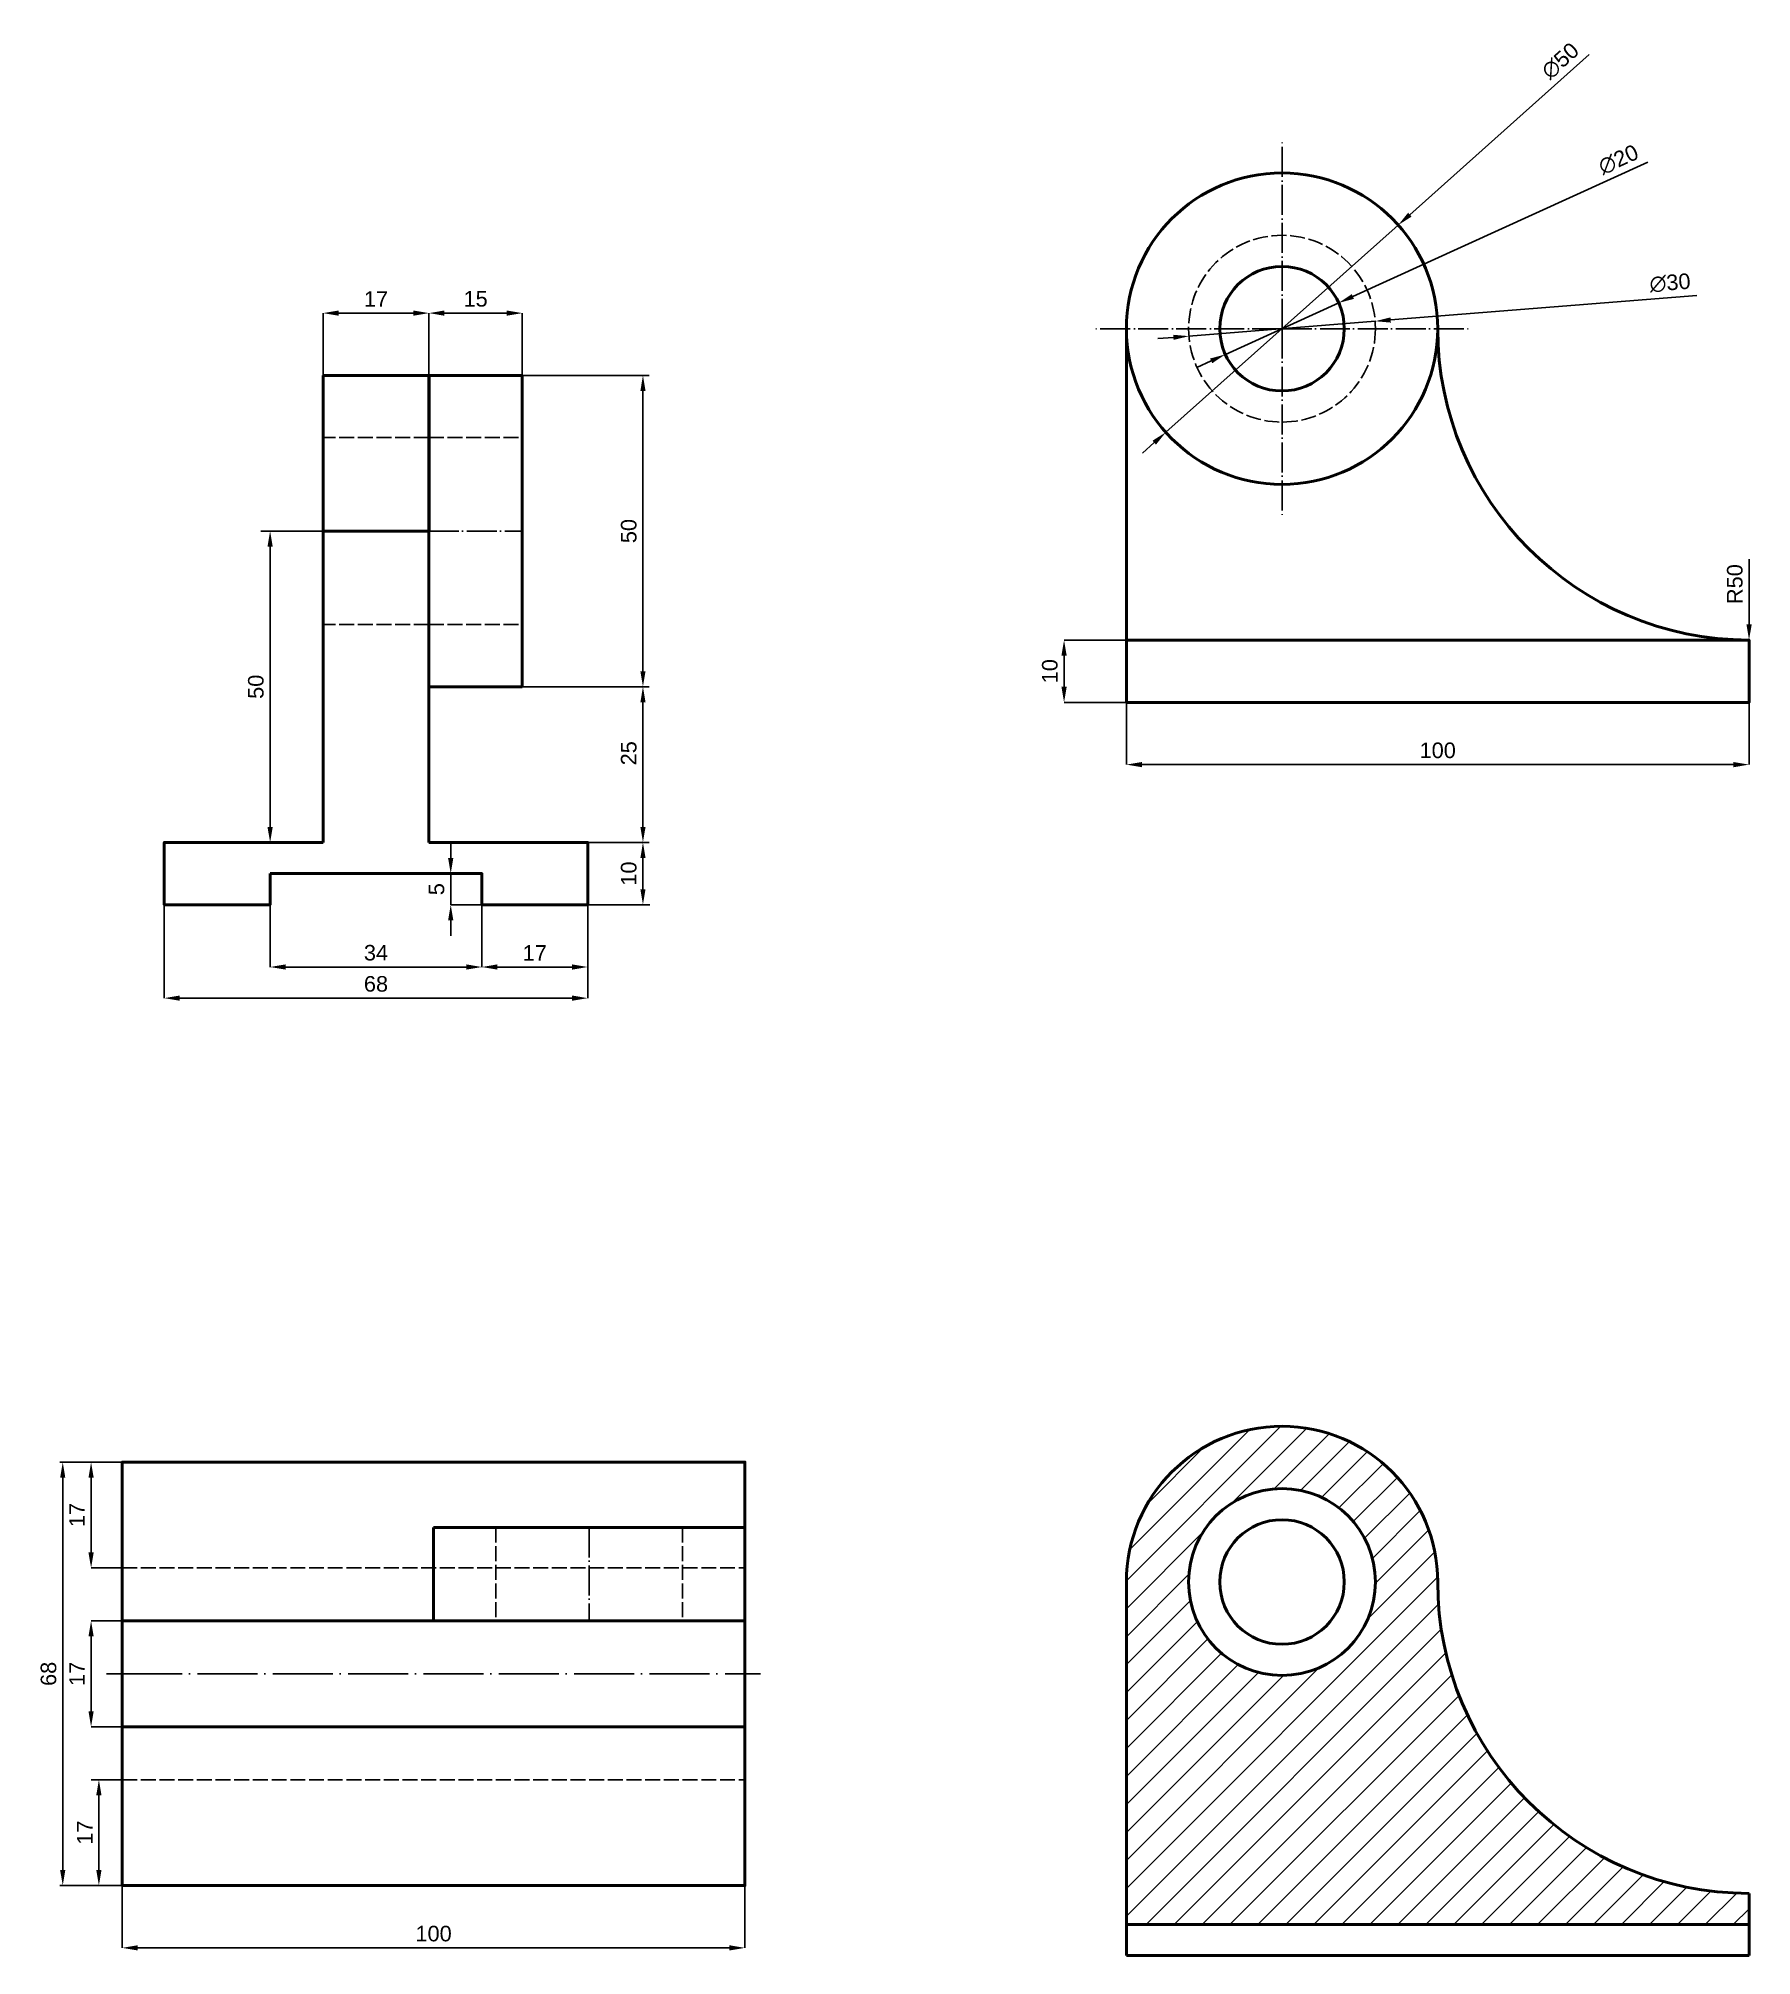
# Model space of a CAD drawing. Header units: millimetres. Extents: x 2425 to 2700, y 1426 to 1734.
import ezdxf

# ---------------------------------------------------------------- set-up
doc = ezdxf.new("R2010")
doc.units = ezdxf.units.MM
doc.header["$LTSCALE"] = 0.2
doc.linetypes.add('ACAD_ISO02W100', pattern=[15, 12, -3])
doc.linetypes.add('ACAD_ISO04W100', pattern=[30, 24, -3, 0, -3])
doc.layers.add('dim', color=7, linetype='Continuous')
doc.layers.add('extentions', color=255, linetype='Continuous')
doc.styles.get("Standard").update_dxf_attribs({"font": 'arial.ttf'})
doc.dimstyles.new('mech', dxfattribs={"dimtxt": 2.5, "dimasz": 2.5, "dimexe": 1, "dimexo": 1, "dimgap": 1, "dimtad": 1, "dimtxsty": 'Standard', "dimcen": -2.5, "dimclrd": 256, "dimadec": 0, "dimazin": 3, "dimtfac": 1, "dimtix": 1, "dimtmove": 0, "dimatfit": 3, "dimfxl": 1, "dimlwd": 25, "dimarcsym": 0})

# ---------------------------------------------------------------- blocks, each defined once
blk = doc.blocks.new('*D2')
at = {"layer": 'Defpoints', "color": 0, "linetype": 'ACAD_ISO04W100', "transparency": 16777216}
for p in [(2520.37, 1680), (2520.37, 1630), (2522.37, 1630)]:
    blk.add_point(p, dxfattribs=at)
at = {"layer": 'dim', "color": 0, "linetype": 'ACAD_ISO04W100', "lineweight": -2, "transparency": 16777216}
for p, q in [((2521.37, 1680), (2523.37, 1680)), ((2521.37, 1630), (2523.37, 1630))]:
    blk.add_line(p, q, dxfattribs=at)
at = {"layer": 'dim', "lineweight": 25, "transparency": 16777216}
blk.add_line((2522.37, 1677.5), (2522.37, 1632.5), dxfattribs=at)
at = {"layer": 'dim', "linetype": 'ACAD_ISO04W100', "transparency": 16777216}
for points in [[(2521.96, 1677.5), (2522.79, 1677.5), (2522.37, 1680)], [(2521.96, 1632.5), (2522.79, 1632.5), (2522.37, 1630)]]:
    blk.add_solid(points, dxfattribs=at)
at = {"layer": 'dim', "color": 0, "linetype": 'ACAD_ISO04W100', "transparency": 16777216, "insert": (2520.1, 1655), "char_height": 2.5, "attachment_point": 5, "rotation": 90}
blk.add_mtext('50', dxfattribs=at)
blk = doc.blocks.new('*D3')
at = {"layer": 'Defpoints', "color": 0, "linetype": 'ACAD_ISO04W100', "transparency": 16777216}
for p in [(2522.37, 1630), (2522.37, 1605), (2523.37, 1605)]:
    blk.add_point(p, dxfattribs=at)
at = {"layer": 'dim', "lineweight": 25, "transparency": 16777216}
blk.add_line((2522.37, 1627.5), (2522.37, 1607.5), dxfattribs=at)
at = {"layer": 'dim', "color": 0, "linetype": 'ACAD_ISO04W100', "lineweight": -2, "transparency": 16777216}
blk.add_line((2522.37, 1605), (2521.37, 1605), dxfattribs=at)
at = {"layer": 'dim', "linetype": 'ACAD_ISO04W100', "transparency": 16777216}
for points in [[(2521.96, 1627.5), (2522.79, 1627.5), (2522.37, 1630)], [(2521.96, 1607.5), (2522.79, 1607.5), (2522.37, 1605)]]:
    blk.add_solid(points, dxfattribs=at)
at = {"layer": 'dim', "color": 0, "linetype": 'ACAD_ISO04W100', "transparency": 16777216, "insert": (2520.1, 1619.32), "char_height": 2.5, "attachment_point": 5, "rotation": 90}
blk.add_mtext('25', dxfattribs=at)
blk = doc.blocks.new('*D4')
at = {"layer": 'Defpoints', "color": 0, "linetype": 'ACAD_ISO04W100', "transparency": 16777216}
for p in [(2462.5, 1585), (2496.5, 1585), (2496.5, 1585)]:
    blk.add_point(p, dxfattribs=at)
at = {"layer": 'dim', "lineweight": 25, "transparency": 16777216}
blk.add_line((2465, 1585), (2494, 1585), dxfattribs=at)
at = {"layer": 'dim', "linetype": 'ACAD_ISO04W100', "transparency": 16777216}
for points in [[(2465, 1585.42), (2465, 1584.58), (2462.5, 1585)], [(2494, 1585.42), (2494, 1584.58), (2496.5, 1585)]]:
    blk.add_solid(points, dxfattribs=at)
at = {"layer": 'dim', "color": 0, "linetype": 'ACAD_ISO04W100', "transparency": 16777216, "insert": (2479.5, 1587.28), "char_height": 2.5, "attachment_point": 5}
blk.add_mtext('34', dxfattribs=at)
blk = doc.blocks.new('*D5')
at = {"layer": 'Defpoints', "color": 0, "linetype": 'ACAD_ISO04W100', "transparency": 16777216}
for p in [(2445.5, 1580), (2513.5, 1580), (2513.5, 1580)]:
    blk.add_point(p, dxfattribs=at)
at = {"layer": 'dim', "lineweight": 25, "transparency": 16777216}
blk.add_line((2448, 1580), (2511, 1580), dxfattribs=at)
at = {"layer": 'dim', "linetype": 'ACAD_ISO04W100', "transparency": 16777216}
for points in [[(2448, 1580.42), (2448, 1579.58), (2445.5, 1580)], [(2511, 1580.42), (2511, 1579.58), (2513.5, 1580)]]:
    blk.add_solid(points, dxfattribs=at)
at = {"layer": 'dim', "color": 0, "linetype": 'ACAD_ISO04W100', "transparency": 16777216, "insert": (2479.5, 1582.28), "char_height": 2.5, "attachment_point": 5}
blk.add_mtext('68', dxfattribs=at)
blk = doc.blocks.new('*D6')
at = {"layer": 'Defpoints', "color": 0, "linetype": 'ACAD_ISO04W100', "transparency": 16777216}
for p in [(2496.5, 1585), (2513.5, 1585), (2513.5, 1585)]:
    blk.add_point(p, dxfattribs=at)
at = {"layer": 'dim', "lineweight": 25, "transparency": 16777216}
blk.add_line((2499, 1585), (2511, 1585), dxfattribs=at)
at = {"layer": 'dim', "linetype": 'ACAD_ISO04W100', "transparency": 16777216}
for points in [[(2499, 1585.42), (2499, 1584.58), (2496.5, 1585)], [(2511, 1585.42), (2511, 1584.58), (2513.5, 1585)]]:
    blk.add_solid(points, dxfattribs=at)
at = {"layer": 'dim', "color": 0, "linetype": 'ACAD_ISO04W100', "transparency": 16777216, "insert": (2505, 1587.26), "char_height": 2.5, "attachment_point": 5}
blk.add_mtext('17', dxfattribs=at)
blk = doc.blocks.new('*D8')
at = {"layer": 'Defpoints', "color": 0, "linetype": 'ACAD_ISO04W100', "transparency": 16777216}
for p in [(2491.5, 1600), (2496.5, 1600), (2491.5, 1595)]:
    blk.add_point(p, dxfattribs=at)
at = {"layer": 'dim', "lineweight": 25, "transparency": 16777216}
for p, q in [((2491.5, 1602.5), (2491.5, 1605)), ((2491.5, 1595), (2491.5, 1600)), ((2491.5, 1592.5), (2491.5, 1590))]:
    blk.add_line(p, q, dxfattribs=at)
at = {"layer": 'dim', "color": 0, "linetype": 'ACAD_ISO04W100', "lineweight": -2, "transparency": 16777216}
blk.add_line((2495.5, 1600), (2490.5, 1600), dxfattribs=at)
at = {"layer": 'dim', "linetype": 'ACAD_ISO04W100', "transparency": 16777216}
for points in [[(2491.08, 1602.5), (2491.92, 1602.5), (2491.5, 1600)], [(2491.08, 1592.5), (2491.92, 1592.5), (2491.5, 1595)]]:
    blk.add_solid(points, dxfattribs=at)
at = {"layer": 'dim', "color": 0, "linetype": 'ACAD_ISO04W100', "transparency": 16777216, "insert": (2489.23, 1597.5), "char_height": 2.5, "attachment_point": 5, "rotation": 90}
blk.add_mtext('5', dxfattribs=at)
blk = doc.blocks.new('*D9')
at = {"layer": 'Defpoints', "color": 0, "linetype": 'ACAD_ISO04W100', "transparency": 16777216}
for p in [(2522.37, 1605), (2523.5, 1605), (2523.5, 1595)]:
    blk.add_point(p, dxfattribs=at)
at = {"layer": 'dim', "color": 0, "linetype": 'ACAD_ISO04W100', "lineweight": -2, "transparency": 16777216}
for p, q in [((2522.5, 1605), (2521.37, 1605)), ((2522.5, 1595), (2521.37, 1595))]:
    blk.add_line(p, q, dxfattribs=at)
at = {"layer": 'dim', "lineweight": 25, "transparency": 16777216}
blk.add_line((2522.37, 1597.5), (2522.37, 1602.5), dxfattribs=at)
at = {"layer": 'dim', "linetype": 'ACAD_ISO04W100', "transparency": 16777216}
for points in [[(2521.96, 1602.5), (2522.79, 1602.5), (2522.37, 1605)], [(2521.96, 1597.5), (2522.79, 1597.5), (2522.37, 1595)]]:
    blk.add_solid(points, dxfattribs=at)
at = {"layer": 'dim', "color": 0, "linetype": 'ACAD_ISO04W100', "transparency": 16777216, "insert": (2520.1, 1600), "char_height": 2.5, "attachment_point": 5, "rotation": 90}
blk.add_mtext('10', dxfattribs=at)
blk = doc.blocks.new('*D10')
at = {"layer": 'Defpoints', "color": 0, "linetype": 'ACAD_ISO04W100', "transparency": 16777216}
for p in [(2488, 1690), (2503, 1690), (2503, 1690)]:
    blk.add_point(p, dxfattribs=at)
at = {"layer": 'dim', "lineweight": 25, "transparency": 16777216}
blk.add_line((2490.5, 1690), (2500.5, 1690), dxfattribs=at)
at = {"layer": 'dim', "linetype": 'ACAD_ISO04W100', "transparency": 16777216}
for points in [[(2490.5, 1690.42), (2490.5, 1689.58), (2488, 1690)], [(2500.5, 1690.42), (2500.5, 1689.58), (2503, 1690)]]:
    blk.add_solid(points, dxfattribs=at)
at = {"layer": 'dim', "color": 0, "linetype": 'ACAD_ISO04W100', "transparency": 16777216, "insert": (2495.5, 1692.28), "char_height": 2.5, "attachment_point": 5}
blk.add_mtext('15', dxfattribs=at)
blk = doc.blocks.new('*D11')
at = {"layer": 'Defpoints', "color": 0, "linetype": 'ACAD_ISO04W100', "transparency": 16777216}
for p in [(2471, 1690), (2488, 1690), (2488, 1690)]:
    blk.add_point(p, dxfattribs=at)
at = {"layer": 'dim', "lineweight": 25, "transparency": 16777216}
blk.add_line((2473.5, 1690), (2485.5, 1690), dxfattribs=at)
at = {"layer": 'dim', "linetype": 'ACAD_ISO04W100', "transparency": 16777216}
for points in [[(2473.5, 1690.42), (2473.5, 1689.58), (2471, 1690)], [(2485.5, 1690.42), (2485.5, 1689.58), (2488, 1690)]]:
    blk.add_solid(points, dxfattribs=at)
at = {"layer": 'dim', "color": 0, "linetype": 'ACAD_ISO04W100', "transparency": 16777216, "insert": (2479.5, 1692.26), "char_height": 2.5, "attachment_point": 5}
blk.add_mtext('17', dxfattribs=at)
blk = doc.blocks.new('*D12')
at = {"layer": 'Defpoints', "color": 0, "linetype": 'ACAD_ISO04W100', "transparency": 16777216}
for p in [(2461, 1655), (2462.5, 1605), (2471, 1605)]:
    blk.add_point(p, dxfattribs=at)
at = {"layer": 'dim', "color": 0, "linetype": 'ACAD_ISO04W100', "lineweight": -2, "transparency": 16777216}
for p, q in [((2462, 1655), (2463.5, 1655)), ((2470, 1605), (2461.5, 1605))]:
    blk.add_line(p, q, dxfattribs=at)
at = {"layer": 'dim', "lineweight": 25, "transparency": 16777216}
blk.add_line((2462.5, 1652.5), (2462.5, 1607.5), dxfattribs=at)
at = {"layer": 'dim', "linetype": 'ACAD_ISO04W100', "transparency": 16777216}
for points in [[(2462.08, 1652.5), (2462.92, 1652.5), (2462.5, 1655)], [(2462.08, 1607.5), (2462.92, 1607.5), (2462.5, 1605)]]:
    blk.add_solid(points, dxfattribs=at)
at = {"layer": 'dim', "color": 0, "linetype": 'ACAD_ISO04W100', "transparency": 16777216, "insert": (2460.22, 1630), "char_height": 2.5, "attachment_point": 5, "rotation": 90}
blk.add_mtext('50', dxfattribs=at)
blk = doc.blocks.new('*D13')
at = {"layer": 'Defpoints', "color": 0, "linetype": 'ACAD_ISO04W100', "transparency": 16777216}
for p in [(2600, 1617.5), (2700, 1617.5), (2700, 1617.5)]:
    blk.add_point(p, dxfattribs=at)
at = {"layer": 'dim', "lineweight": 25, "transparency": 16777216}
blk.add_line((2602.5, 1617.5), (2697.5, 1617.5), dxfattribs=at)
at = {"layer": 'dim', "linetype": 'ACAD_ISO04W100', "transparency": 16777216}
for points in [[(2602.5, 1617.92), (2602.5, 1617.08), (2600, 1617.5)], [(2697.5, 1617.92), (2697.5, 1617.08), (2700, 1617.5)]]:
    blk.add_solid(points, dxfattribs=at)
at = {"layer": 'dim', "color": 0, "linetype": 'ACAD_ISO04W100', "transparency": 16777216, "insert": (2650, 1619.78), "char_height": 2.5, "attachment_point": 5}
blk.add_mtext('100', dxfattribs=at)
blk = doc.blocks.new('*D14')
at = {"layer": 'Defpoints', "color": 0, "linetype": 'ACAD_ISO04W100', "transparency": 16777216}
for p in [(2590, 1637.5), (2590, 1627.5), (2590, 1627.5)]:
    blk.add_point(p, dxfattribs=at)
at = {"layer": 'dim', "lineweight": 25, "transparency": 16777216}
blk.add_line((2590, 1635), (2590, 1630), dxfattribs=at)
at = {"layer": 'dim', "linetype": 'ACAD_ISO04W100', "transparency": 16777216}
for points in [[(2589.58, 1635), (2590.42, 1635), (2590, 1637.5)], [(2589.58, 1630), (2590.42, 1630), (2590, 1627.5)]]:
    blk.add_solid(points, dxfattribs=at)
at = {"layer": 'dim', "color": 0, "linetype": 'ACAD_ISO04W100', "transparency": 16777216, "insert": (2587.72, 1632.5), "char_height": 2.5, "attachment_point": 5, "rotation": 90}
blk.add_mtext('10', dxfattribs=at)
blk = doc.blocks.new('*D16')
at = {"layer": 'Defpoints', "color": 0, "linetype": 'ACAD_ISO04W100', "transparency": 16777216}
for p in [(2643.66, 1704.14), (2606.34, 1670.86)]:
    blk.add_point(p, dxfattribs=at)
at = {"layer": 'dim', "lineweight": 25, "transparency": 16777216}
for p, q in [((2674.34, 1731.51), (2645.52, 1705.8)), ((2606.34, 1670.86), (2643.66, 1704.14)), ((2604.48, 1669.2), (2602.61, 1667.53))]:
    blk.add_line(p, q, dxfattribs=at)
at = {"layer": 'dim', "linetype": 'ACAD_ISO04W100', "transparency": 16777216}
for points in [[(2645.25, 1706.12), (2645.8, 1705.49), (2643.66, 1704.14)], [(2604.2, 1669.51), (2604.75, 1668.88), (2606.34, 1670.86)]]:
    blk.add_solid(points, dxfattribs=at)
at = {"layer": 'dim', "color": 0, "linetype": 'ACAD_ISO04W100', "transparency": 16777216, "insert": (2669.69, 1730.5), "char_height": 2.5, "attachment_point": 5, "rotation": 41.7295}
blk.add_mtext('∅50', dxfattribs=at)
blk = doc.blocks.new('*D18')
at = {"layer": 'Defpoints', "color": 0, "linetype": 'ACAD_ISO04W100', "transparency": 16777216}
for p in [(2639.95, 1688.7), (2610.05, 1686.3)]:
    blk.add_point(p, dxfattribs=at)
at = {"layer": 'dim', "lineweight": 25, "transparency": 16777216}
for p, q in [((2691.63, 1692.83), (2642.44, 1688.9)), ((2610.05, 1686.3), (2639.95, 1688.7)), ((2607.56, 1686.1), (2605.06, 1685.91))]:
    blk.add_line(p, q, dxfattribs=at)
at = {"layer": 'dim', "linetype": 'ACAD_ISO04W100', "transparency": 16777216}
for points in [[(2642.41, 1689.31), (2642.48, 1688.48), (2639.95, 1688.7)], [(2607.52, 1686.52), (2607.59, 1685.69), (2610.05, 1686.3)]]:
    blk.add_solid(points, dxfattribs=at)
at = {"layer": 'dim', "color": 0, "linetype": 'ACAD_ISO04W100', "transparency": 16777216, "insert": (2687.31, 1694.84), "char_height": 2.5, "attachment_point": 5, "rotation": 4.5739}
blk.add_mtext('∅30', dxfattribs=at)
blk = doc.blocks.new('*D19')
at = {"layer": 'Defpoints', "color": 0, "linetype": 'ACAD_ISO04W100', "transparency": 16777216}
for p in [(2634.1, 1691.64), (2615.9, 1683.36)]:
    blk.add_point(p, dxfattribs=at)
at = {"layer": 'dim', "lineweight": 25, "transparency": 16777216}
for p, q in [((2683.77, 1714.22), (2636.38, 1692.67)), ((2615.9, 1683.36), (2634.1, 1691.64)), ((2613.62, 1682.33), (2611.34, 1681.29))]:
    blk.add_line(p, q, dxfattribs=at)
at = {"layer": 'dim', "linetype": 'ACAD_ISO04W100', "transparency": 16777216}
for points in [[(2636.21, 1693.05), (2636.55, 1692.29), (2634.1, 1691.64)], [(2613.45, 1682.71), (2613.79, 1681.95), (2615.9, 1683.36)]]:
    blk.add_solid(points, dxfattribs=at)
at = {"layer": 'dim', "color": 0, "linetype": 'ACAD_ISO04W100', "transparency": 16777216, "insert": (2679.03, 1714.64), "char_height": 2.5, "attachment_point": 5, "rotation": 24.444}
blk.add_mtext('∅20', dxfattribs=at)
blk = doc.blocks.new('*D20')
at = {"layer": 'Defpoints', "color": 0, "linetype": 'ACAD_ISO04W100', "transparency": 16777216}
for p in [(2700, 1687.5), (2700, 1637.5)]:
    blk.add_point(p, dxfattribs=at)
at = {"layer": 'dim', "lineweight": 25, "transparency": 16777216}
blk.add_line((2700, 1650.47), (2700, 1640), dxfattribs=at)
at = {"layer": 'dim', "linetype": 'ACAD_ISO04W100', "transparency": 16777216}
blk.add_solid([(2699.58, 1640), (2700.42, 1640), (2700, 1637.5)], dxfattribs=at)
at = {"layer": 'dim', "color": 0, "linetype": 'ACAD_ISO04W100', "transparency": 16777216, "insert": (2697.72, 1646.48), "char_height": 2.5, "attachment_point": 5, "rotation": 90}
blk.add_mtext('R50', dxfattribs=at)
blk = doc.blocks.new('*D21')
at = {"layer": 'Defpoints', "color": 0, "linetype": 'ACAD_ISO04W100', "transparency": 16777216}
for p in [(2438.75, 1427.5), (2538.75, 1427.5), (2538.75, 1427.5)]:
    blk.add_point(p, dxfattribs=at)
at = {"layer": 'dim', "lineweight": 25, "transparency": 16777216}
blk.add_line((2441.25, 1427.5), (2536.25, 1427.5), dxfattribs=at)
at = {"layer": 'dim', "linetype": 'ACAD_ISO04W100', "transparency": 16777216}
for points in [[(2441.25, 1427.92), (2441.25, 1427.08), (2438.75, 1427.5)], [(2536.25, 1427.92), (2536.25, 1427.08), (2538.75, 1427.5)]]:
    blk.add_solid(points, dxfattribs=at)
at = {"layer": 'dim', "color": 0, "linetype": 'ACAD_ISO04W100', "transparency": 16777216, "insert": (2488.75, 1429.78), "char_height": 2.5, "attachment_point": 5}
blk.add_mtext('100', dxfattribs=at)
blk = doc.blocks.new('*D23')
at = {"layer": 'Defpoints', "color": 0, "linetype": 'ACAD_ISO04W100', "transparency": 16777216}
for p in [(2433.75, 1505.5), (2433.75, 1488.5), (2433.75, 1488.5)]:
    blk.add_point(p, dxfattribs=at)
at = {"layer": 'dim', "lineweight": 25, "transparency": 16777216}
blk.add_line((2433.75, 1503), (2433.75, 1491), dxfattribs=at)
at = {"layer": 'dim', "linetype": 'ACAD_ISO04W100', "transparency": 16777216}
for points in [[(2433.33, 1503), (2434.17, 1503), (2433.75, 1505.5)], [(2433.33, 1491), (2434.17, 1491), (2433.75, 1488.5)]]:
    blk.add_solid(points, dxfattribs=at)
at = {"layer": 'dim', "color": 0, "linetype": 'ACAD_ISO04W100', "transparency": 16777216, "insert": (2431.49, 1497), "char_height": 2.5, "attachment_point": 5, "rotation": 90}
blk.add_mtext('17', dxfattribs=at)
blk = doc.blocks.new('*D25')
at = {"layer": 'Defpoints', "color": 0, "linetype": 'ACAD_ISO04W100', "transparency": 16777216}
for p in [(2428.75, 1505.5), (2428.75, 1437.5), (2429.2, 1437.5)]:
    blk.add_point(p, dxfattribs=at)
at = {"layer": 'dim', "color": 0, "linetype": 'ACAD_ISO04W100', "lineweight": -2, "transparency": 16777216}
for p, q in [((2429.75, 1505.5), (2430.2, 1505.5)), ((2429.75, 1437.5), (2430.2, 1437.5))]:
    blk.add_line(p, q, dxfattribs=at)
at = {"layer": 'dim', "lineweight": 25, "transparency": 16777216}
blk.add_line((2429.2, 1503), (2429.2, 1440), dxfattribs=at)
at = {"layer": 'dim', "linetype": 'ACAD_ISO04W100', "transparency": 16777216}
for points in [[(2428.78, 1503), (2429.61, 1503), (2429.2, 1505.5)], [(2428.78, 1440), (2429.61, 1440), (2429.2, 1437.5)]]:
    blk.add_solid(points, dxfattribs=at)
at = {"layer": 'dim', "color": 0, "linetype": 'ACAD_ISO04W100', "transparency": 16777216, "insert": (2426.92, 1471.5), "char_height": 2.5, "attachment_point": 5, "rotation": 90}
blk.add_mtext('68', dxfattribs=at)
blk = doc.blocks.new('*D26')
at = {"layer": 'Defpoints', "color": 0, "linetype": 'ACAD_ISO04W100', "transparency": 16777216}
for p in [(2433.75, 1454.5), (2433.75, 1437.5), (2435, 1437.5)]:
    blk.add_point(p, dxfattribs=at)
at = {"layer": 'dim', "color": 0, "linetype": 'ACAD_ISO04W100', "lineweight": -2, "transparency": 16777216}
for p, q in [((2434.75, 1454.5), (2436, 1454.5)), ((2434.75, 1437.5), (2436, 1437.5))]:
    blk.add_line(p, q, dxfattribs=at)
at = {"layer": 'dim', "lineweight": 25, "transparency": 16777216}
blk.add_line((2435, 1452), (2435, 1440), dxfattribs=at)
at = {"layer": 'dim', "linetype": 'ACAD_ISO04W100', "transparency": 16777216}
for points in [[(2434.58, 1452), (2435.42, 1452), (2435, 1454.5)], [(2434.58, 1440), (2435.42, 1440), (2435, 1437.5)]]:
    blk.add_solid(points, dxfattribs=at)
at = {"layer": 'dim', "color": 0, "linetype": 'ACAD_ISO04W100', "transparency": 16777216, "insert": (2432.74, 1446), "char_height": 2.5, "attachment_point": 5, "rotation": 90}
blk.add_mtext('17', dxfattribs=at)
blk = doc.blocks.new('*D27')
at = {"layer": 'Defpoints', "color": 0, "linetype": 'ACAD_ISO04W100', "transparency": 16777216}
for p in [(2433.75, 1480), (2433.75, 1463), (2433.75, 1463)]:
    blk.add_point(p, dxfattribs=at)
at = {"layer": 'dim', "lineweight": 25, "transparency": 16777216}
blk.add_line((2433.75, 1477.5), (2433.75, 1465.5), dxfattribs=at)
at = {"layer": 'dim', "linetype": 'ACAD_ISO04W100', "transparency": 16777216}
for points in [[(2433.33, 1477.5), (2434.17, 1477.5), (2433.75, 1480)], [(2433.33, 1465.5), (2434.17, 1465.5), (2433.75, 1463)]]:
    blk.add_solid(points, dxfattribs=at)
at = {"layer": 'dim', "color": 0, "linetype": 'ACAD_ISO04W100', "transparency": 16777216, "insert": (2431.49, 1471.5), "char_height": 2.5, "attachment_point": 5, "rotation": 90}
blk.add_mtext('17', dxfattribs=at)

msp = doc.modelspace()

# ---------------------------------------------------------------- hatches: boundary and pattern name
at = {"linetype": 'Continuous', "lineweight": 18}
h = msp.add_hatch(dxfattribs=at)
h.set_pattern_fill('ANSI31', color=0)
h.paths.add_polyline_path([(2600, 1436.25), (2600, 1431.25), (2700, 1431.25), (2700, 1436.25, -0.4142136), (2650, 1486.25, 1), (2600, 1486.25)])
h.paths.add_polyline_path([(2610, 1486.25, -1), (2640, 1486.25, -1)], flags=16)
h.paths.add_polyline_path([(2615, 1486.25, -1), (2635, 1486.25, -1)], flags=0)
at = {"linetype": 'ACAD_ISO04W100'}
h = msp.add_hatch(dxfattribs=at)
h.set_pattern_fill('ANSI31', color=0)
h.paths.add_polyline_path([(2615, 1486.25, -1), (2635, 1486.25, -1)], flags=16)
edge = h.paths.add_edge_path()
edge.add_arc((2625, 1486.25), 10, 0, 360)

# ---------------------------------------------------------------- linework, layer by layer
at = {"color": 0, "linetype": 'ACAD_ISO04W100'}
for p, q in [((2625, 1687.5), (2625, 1717.5)), ((2488, 1690), (2488, 1690)), ((2625, 1687.5), (2595, 1687.5)), ((2625, 1687.5), (2625, 1657.5)), ((2625, 1687.5), (2655, 1687.5)), ((2513.75, 1495), (2513.75, 1480)), ((2538.75, 1471.5), (2541.25, 1471.5))]:
    msp.add_line(p, q, dxfattribs=at)
at = {"color": 0, "linetype": 'Continuous', "lineweight": 25}
for p, q in [((2471, 1680), (2471, 1690)), ((2488, 1680), (2488, 1690)), ((2503, 1680), (2503, 1690)), ((2600, 1637.5), (2590, 1637.5)), ((2600, 1627.5), (2590, 1627.5)), ((2600, 1627.5), (2600, 1617.5)), ((2700, 1627.5), (2700, 1617.5)), ((2438.75, 1480), (2433.75, 1480)), ((2438.75, 1463), (2433.75, 1463)), ((2438.75, 1454.5), (2433.75, 1454.5)), ((2438.75, 1437.5), (2438.75, 1427.5)), ((2538.75, 1437.5), (2538.75, 1427.5))]:
    msp.add_line(p, q, dxfattribs=at)
at = {"color": 0, "linetype": 'Continuous', "lineweight": 50}
for p, q in [((2600, 1637.5), (2600, 1687.5)), ((2471, 1655), (2471, 1680)), ((2471, 1680), (2488, 1680)), ((2488, 1655), (2488, 1670)), ((2471, 1605), (2471, 1655)), ((2488, 1655), (2488, 1640)), ((2488, 1605), (2488, 1640)), ((2488.75, 1495), (2538.75, 1495)), ((2488.75, 1495), (2488.75, 1488.5)), ((2488.75, 1488.5), (2488.75, 1480)), ((2600, 1436.25), (2600, 1486.25)), ((2538.75, 1480), (2438.75, 1480)), ((2438.75, 1463), (2538.75, 1463)), ((2600, 1436.25), (2600, 1426.25)), ((2700, 1426.25), (2700, 1436.25)), ((2600, 1431.25), (2700, 1431.25)), ((2600, 1426.25), (2700, 1426.25))]:
    msp.add_line(p, q, dxfattribs=at)
at = {"color": 0, "lineweight": 50}
for p, q in [((2488, 1680), (2503, 1680)), ((2503, 1680), (2503, 1630)), ((2488, 1655), (2471, 1655)), ((2503, 1630), (2488, 1630))]:
    msp.add_line(p, q, dxfattribs=at)
at = {"color": 0, "lineweight": 53}
msp.add_line((2488, 1680), (2488, 1655), dxfattribs=at)
at = {"color": 0, "linetype": 'ACAD_ISO02W100', "lineweight": 25}
for p, q in [((2488, 1670), (2471, 1670)), ((2488, 1670), (2503, 1670)), ((2488, 1640), (2471, 1640)), ((2488, 1640), (2503, 1640)), ((2498.75, 1495), (2498.75, 1480)), ((2528.75, 1495), (2528.75, 1480)), ((2438.75, 1488.5), (2538.75, 1488.5)), ((2438.75, 1454.5), (2538.75, 1454.5))]:
    msp.add_line(p, q, dxfattribs=at)
at = {"color": 0, "linetype": 'ACAD_ISO02W100'}
msp.add_line((2488, 1670), (2503, 1670), dxfattribs=at)
msp.add_line((2488, 1670), (2503, 1670), dxfattribs=at)
at = {"color": 0, "linetype": 'ACAD_ISO04W100', "lineweight": 25}
msp.add_line((2488, 1655), (2503, 1655), dxfattribs=at)
at = {"color": 0, "linetype": 'ACAD_ISO04W100', "ltscale": 2}
msp.add_line((2438.75, 1471.5), (2538.75, 1471.5), dxfattribs=at)
at = {"color": 0, "linetype": 'Continuous', "lineweight": 50}
for points in [[(2600, 1637.5), (2700, 1637.5), (2700, 1637.5), (2700, 1627.5), (2600, 1627.5), (2600, 1637.5)], [(2438.75, 1437.5), (2538.75, 1437.5), (2538.75, 1505.5), (2438.75, 1505.5), (2438.75, 1437.5)]]:
    msp.add_lwpolyline(points, dxfattribs=at)
at = {"color": 0, "lineweight": 50}
for points in [[(2445.5, 1605), (2471, 1605)], [(2471, 1605), (2445.5, 1605), (2445.5, 1595), (2462.5, 1595), (2462.5, 1600)], [(2462.5, 1600), (2496.5, 1600), (2496.5, 1595), (2513.5, 1595), (2513.5, 1605), (2488, 1605)]]:
    msp.add_lwpolyline(points, dxfattribs=at)
at = {"color": 0, "linetype": 'Continuous', "lineweight": 25}
msp.add_lwpolyline([(2700, 1436.25)], close=True, dxfattribs=at)
at = {"color": 0, "linetype": 'Continuous', "lineweight": 50}
for centre, radius in [((2625, 1687.5), 25), ((2625, 1687.5), 10), ((2625, 1486.25), 15), ((2625, 1486.25), 10)]:
    msp.add_circle(centre, radius, dxfattribs=at)
at = {"color": 0, "linetype": 'ACAD_ISO02W100', "lineweight": 25}
msp.add_circle((2625, 1687.5), 15, dxfattribs=at)
at = {"color": 0, "linetype": 'Continuous', "lineweight": 50}
for centre, radius, start, end in [((2700, 1687.5), 50, 180, 270), ((2625, 1486.25), 25, 0, 180), ((2700, 1486.25), 50, 180, 270)]:
    msp.add_arc(centre, radius, start, end, dxfattribs=at)
at = {"layer": 'dim', "color": 0, "linetype": 'Continuous', "lineweight": 25}
msp.add_line((2503, 1630), (2523, 1630), dxfattribs=at)
at = {"layer": 'extentions', "color": 0, "linetype": 'Continuous', "lineweight": 25}
for p, q in [((2503, 1680), (2523, 1680)), ((2471, 1655), (2461, 1655)), ((2513.5, 1605), (2523.375, 1605)), ((2445.5, 1595), (2445.5, 1580)), ((2462.5, 1595), (2462.5, 1585)), ((2496.5, 1595), (2491.5, 1595)), ((2496.5, 1595), (2496.5, 1585)), ((2513.5, 1595), (2513.5, 1580)), ((2513.5, 1595), (2523.5, 1595)), ((2438.75, 1505.5), (2428.75, 1505.5)), ((2438.75, 1488.5), (2433.75, 1488.5)), ((2438.75, 1437.5), (2428.75, 1437.5))]:
    msp.add_line(p, q, dxfattribs=at)
at = {"layer": 'extentions', "color": 0, "linetype": 'ACAD_ISO04W100'}
msp.add_line((2438.75, 1471.5), (2436.25, 1471.5), dxfattribs=at)

# ---------------------------------------------------------------- dimensions: what is measured, and where the dimension line sits
at = {"layer": 'dim', "color": 0, "linetype": 'ACAD_ISO04W100'}
for p1, p2, picture, middle in [((2606.343, 1670.86), (2643.657, 1704.14), '*D16', (2671.25, 1728.75)), ((2615.896, 1683.362), (2634.104, 1691.638), '*D19', (2680, 1712.5)), ((2610.048, 1686.304), (2639.952, 1688.696), '*D18', (2687.5, 1692.5))]:
    dim = msp.add_diameter_dim_2p(p1=p1, p2=p2, dimstyle='mech', dxfattribs=at)
    dim.commit()
    dim.dimension.update_dxf_attribs({"geometry": picture, "text_midpoint": middle, "dimtype": 163})
for base, p1, p2, picture, middle in [((2488, 1690), (2471, 1690), (2488, 1690), '*D11', (2479.5, 1692.255)), ((2503, 1690), (2488, 1690), (2503, 1690), '*D10', (2495.5, 1692.276)), ((2700, 1617.5), (2600, 1617.5), (2700, 1617.5), '*D13', (2650, 1619.776)), ((2496.5, 1585), (2462.5, 1585), (2496.5, 1585), '*D4', (2479.5, 1587.277)), ((2513.5, 1580), (2445.5, 1580), (2513.5, 1580), '*D5', (2479.5, 1582.276)), ((2538.75, 1427.5), (2438.75, 1427.5), (2538.75, 1427.5), '*D21', (2488.75, 1429.776))]:
    dim = msp.add_linear_dim(base=base, p1=p1, p2=p2, dimstyle='mech', dxfattribs=at)
    dim.commit()
    dim.dimension.update_dxf_attribs({"geometry": picture, "text_midpoint": middle})
dim = msp.add_radius_dim(center=(2700, 1687.5), mpoint=(2700, 1637.5), dimstyle='mech', dxfattribs=at)
dim.commit()
dim.dimension.update_dxf_attribs({"geometry": '*D20', "text_midpoint": (2700, 1646.483), "dimtype": 164})
for base, p1, p2, picture, middle in [((2522.375, 1630), (2520.375, 1680), (2520.375, 1630), '*D2', (2520.098, 1655)), ((2462.5, 1605), (2461, 1655), (2471, 1605), '*D12', (2460.224, 1630)), ((2590, 1627.5), (2590, 1637.5), (2590, 1627.5), '*D14', (2587.724, 1632.5)), ((2491.5, 1600), (2491.5, 1595), (2496.5, 1600), '*D8', (2489.229, 1597.5)), ((2522.375, 1605), (2523.5, 1595), (2523.5, 1605), '*D9', (2520.098, 1600)), ((2433.75, 1488.5), (2433.75, 1505.5), (2433.75, 1488.5), '*D23', (2431.495, 1497)), ((2433.75, 1463), (2433.75, 1480), (2433.75, 1463), '*D27', (2431.495, 1471.5))]:
    dim = msp.add_linear_dim(base=base, p1=p1, p2=p2, angle=90, dimstyle='mech', dxfattribs=at)
    dim.commit()
    dim.dimension.update_dxf_attribs({"geometry": picture, "text_midpoint": middle})
for base, p1, p2, picture, middle in [((2522.375, 1605), (2522.375, 1630), (2523.375, 1605), '*D3', (2522.375, 1619.321)), ((2429.197, 1437.5), (2428.75, 1505.5), (2428.75, 1437.5), '*D25', (2429.197, 1471.5)), ((2435, 1437.5), (2433.75, 1454.5), (2433.75, 1437.5), '*D26', (2435, 1446))]:
    dim = msp.add_linear_dim(base=base, p1=p1, p2=p2, angle=90, dimstyle='mech', dxfattribs=at)
    dim.commit()
    dim.dimension.update_dxf_attribs({"geometry": picture, "text_midpoint": middle, "dimtype": 160})
dim = msp.add_linear_dim(base=(2513.5, 1585), p1=(2496.5, 1585), p2=(2513.5, 1585), dimstyle='mech', dxfattribs=at)
dim.commit()
dim.dimension.update_dxf_attribs({"geometry": '*D6', "text_midpoint": (2505, 1585), "dimtype": 160})

doc.saveas('drawing.dxf')
